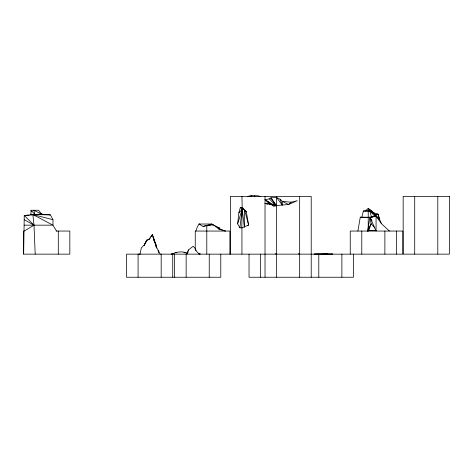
<?xml version="1.0" encoding="UTF-8"?>
<svg xmlns="http://www.w3.org/2000/svg" width="473" height="473" viewBox="0 0 473 473"><rect width="100%" height="100%" fill="white"/><g stroke="black" fill="none" stroke-linecap="round" stroke-linejoin="round"><path stroke-width="0.71" d="M56.529 231.055L52.976 225.166L52.976 219.691L50.392 214.908L41.506 214.098L30.934 214.925L31.029 210.266L38.65 210.266L41.547 214.186L41.399 213.353L41.742 214.446M241.774 227.826L242.211 209.161L241.94 196.419M56.121 231.055L69.833 231.055L69.833 254.149L23.65 254.149L24.247 215.469L34.961 214.446L33.778 210.266L42.889 214.612M245.552 210.727L246.315 211.744L248.603 224.994L241.94 227.826L239.882 227.826L237.641 223.841L238.853 212.921L240.319 207.535L241.94 207.582L243.424 208.558M239.882 227.826L242.211 209.161L240.319 207.535M219.691 229.399L219.862 228.069L217.988 227.554M357.884 231.055L360.284 217.184L371.547 217.32L376.07 216.06L379.677 219.596L381.51 223.741L389.445 231.055M376.514 230.593L368.727 230.593L367.574 231.055L369.975 217.184L376.07 216.06L381.51 223.741M363.353 211.029L365.268 210.94L368.225 208.445L371.76 210.94L379.677 219.596L377.874 214.021L371.547 217.32L369.845 211.029L374.782 214.287L374.48 215.789L369.845 211.029L363.353 211.029L361.857 217.32L360.284 217.184M140.026 254.149L141.326 247.905L144.147 245.002L146.24 241.466L145.672 242.602M237.641 223.841L242.211 209.161L243.678 209.19M368.727 230.593L371.128 223.658L369.975 217.184L372.044 221.015M195.852 231.055L197.282 227.081L198.979 224.019L211.957 224.019L212.673 224.965M199.293 254.149L196.248 250.974L195.337 248.573L193.185 246.267L188.372 249.975L186.693 254.149L187.142 253.646M367.574 231.055L371.128 223.658L374.876 227.927M156.581 248.106L155.842 244.163L152.389 234.59L149.072 239.155L146.589 240.136L144.147 245.475L145.063 243.755M149.438 239.356L150.178 238.161M150.911 236.973L152.389 234.59L155.842 245.83L160.199 254.149M188.023 252.032L187.326 253.144L188.023 251.843M238.853 212.921L242.211 209.161L244.328 227.111M270.94 204.543L265.028 199.659L269.439 198.902L270.863 197.826L276.575 197.495L280.069 199.21L282.275 201.368L288.554 204.49L297.298 200.706L291.066 202.208L288.554 204.49L276.575 205.56L273.837 206.346L271.206 204.496L265.028 203.313L267.079 204.011M149.072 239.155L146.589 240.881L146.589 240.136M247.403 225.804L248.603 224.994L244.594 209.894M40.294 213.512L41.458 213.347L41.506 214.098L32.885 214.571L33.991 225.166L24.253 231.055L23.65 231.055L23.65 254.149M250.412 196.419L251.943 195.757M314.941 254.196L326.518 254.149L314.149 254.149L320.446 254.149M187.627 253.38C182.365 250.631 176.394 252.079 171.185 254.149L173.153 253.883M200.339 224.356L198.979 224.019L203.018 226.384L211.957 224.019L212.625 225.195M247.651 196.419L250.365 195.757L257.572 195.757L260.286 196.419M203.018 226.384L212.797 224.563L217.769 227.188L218.686 228.778L225.379 231.055L218.313 228.778L218.686 228.778L212.797 224.563L206.79 225.668L206.79 254.149M184.707 252.848L185.936 252.617L183.92 252.641M323.993 254.196L326.128 254.196M376.638 214.127L377.874 214.021M29.279 215.215L24.247 215.469L33.991 225.166L35.197 254.149M218.467 228.087L219.862 228.069M320.327 254.196L324.466 254.149M139.978 254.137L138.086 254.149L138.086 277.243M365.268 210.94L371.76 210.94L369.845 211.029L378.211 214.535L379.677 219.596M361.857 217.32L371.547 217.32M24.253 225.166L52.976 225.166L32.885 214.571L50.392 214.908M208.203 225.668L206.79 225.668L208.179 225.81M198.471 253.634L199.878 253.634L200.203 254.149L198.867 253.889M327.688 253.871L322.947 253.871L332.543 254.149L322.947 254.149M374.782 214.287L378.211 214.535M291.066 202.208L282.275 201.368L282.275 205.051L276.575 197.495M175.601 252.612L176.855 252.753M332.543 254.149L331.254 254.149M298.256 253.824L299.669 254.149M275.215 253.8L276.575 254.149M32.885 214.571L52.976 219.691M265.028 203.313L267.748 204.1M272.549 205.04L271.206 204.496L276.575 205.56L270.863 197.826L276.197 206.08M24.253 219.691L33.991 225.166M274.754 205.56L265.028 199.659L270.97 204.49M373.055 212.412L368.225 208.445L368.225 231.055M241.94 207.582L246.315 211.744M34.961 214.446L31.029 210.266L31.585 211.567M269.439 198.902L275.623 205.631M254.456 195.757L254.823 196.419M369.975 217.184L376.07 231.055L376.07 216.06M269.113 202.799L269.917 204.643M152.95 237.115L154.074 239.705L154.18 241.082M280.069 199.21L282.275 205.051M217.769 227.188L218.13 228.246M158.071 250.56L158.822 252.937M195.337 248.573L195.881 250.702M156.191 247.231L155.842 244.163L154.074 240.917L154.074 239.705M268.15 201.764L268.309 203.916M30.881 214.062L30.934 214.925M437.803 196.419L437.803 254.149M414.709 196.419L414.709 254.149M396.427 231.055L396.427 254.149M384.88 231.055L384.88 254.149M361.786 231.055L361.786 254.149M353.426 254.149L353.426 277.243L249.029 277.243L249.029 254.149M350.245 254.149L350.245 231.055L402.86 231.055L402.86 254.149L126.539 254.149L126.539 277.243L220.785 277.243L220.785 254.149M341.878 254.149L341.878 277.243M318.79 254.149L318.79 277.243M311.216 277.243L311.216 196.419L230.392 196.419L230.392 254.149M299.669 196.419L299.669 277.243M276.575 196.419L276.575 277.243M265.028 196.419L265.028 277.243M260.576 254.149L260.576 277.243M244.411 209.923L244.411 227.111M241.94 227.826L241.94 254.149M229.884 254.149L229.884 231.055L195.248 231.055L195.248 249.821M209.237 254.149L209.237 277.243M188.372 249.975L188.372 250.974M186.149 254.149L186.149 277.243M174.602 254.149L174.602 277.243M172.722 254.149L172.722 277.243M161.175 254.149L161.175 277.243M58.291 231.055L58.291 254.149M173.798 253.634L172.479 253.759L173.798 253.652M449.35 196.419L403.167 196.419L403.167 254.149L449.35 254.149L449.35 196.419"/></g></svg>
